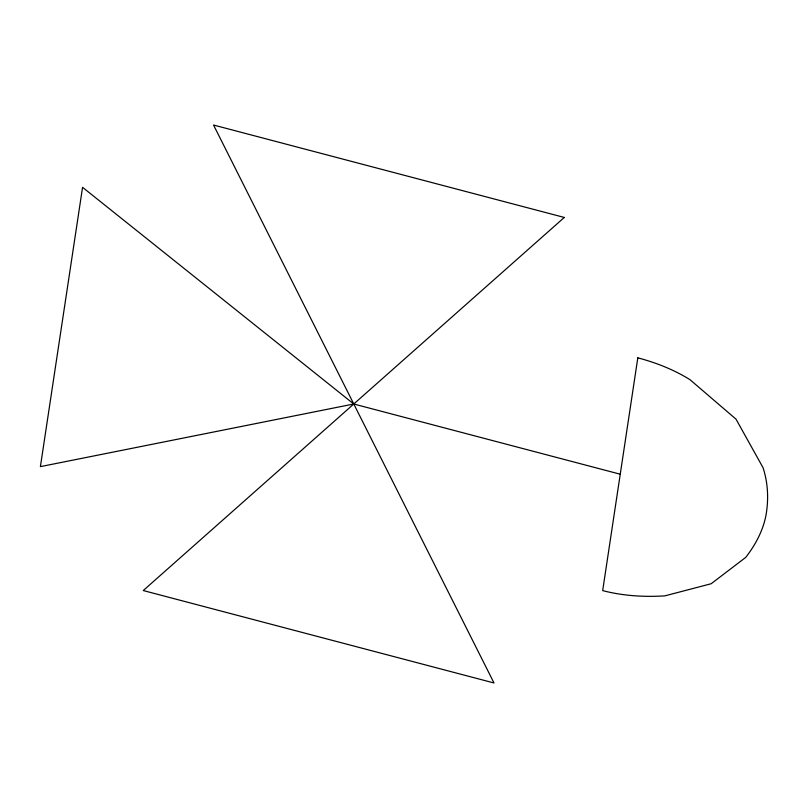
<?xml version="1.0" encoding="UTF-8"?>
<svg xmlns="http://www.w3.org/2000/svg" width="808" height="808" viewBox="0 0 808 808"><rect width="100%" height="100%" fill="white"/><g stroke="black" fill="none" stroke-linecap="round" stroke-linejoin="round"><path stroke-width="1.21" d="M353.773 404L40.4 466.63L82.567 187.325L353.773 404L620.251 474.215M637.815 357.843L602.677 590.597A165.186 98.717 -16.9 0 0 664.832 595.87L711.171 583.74L745.713 557.399A165.186 98.717 -16.9 0 0 766.398 512.726A258.701 154.611 -16.9 0 0 763.025 467.65L736.017 419.16L690.012 379.699A258.701 154.611 -16.9 0 0 637.815 357.843M564.287 217.453L143.258 590.547L494.011 682.972L213.534 125.028L564.287 217.453"/></g></svg>
